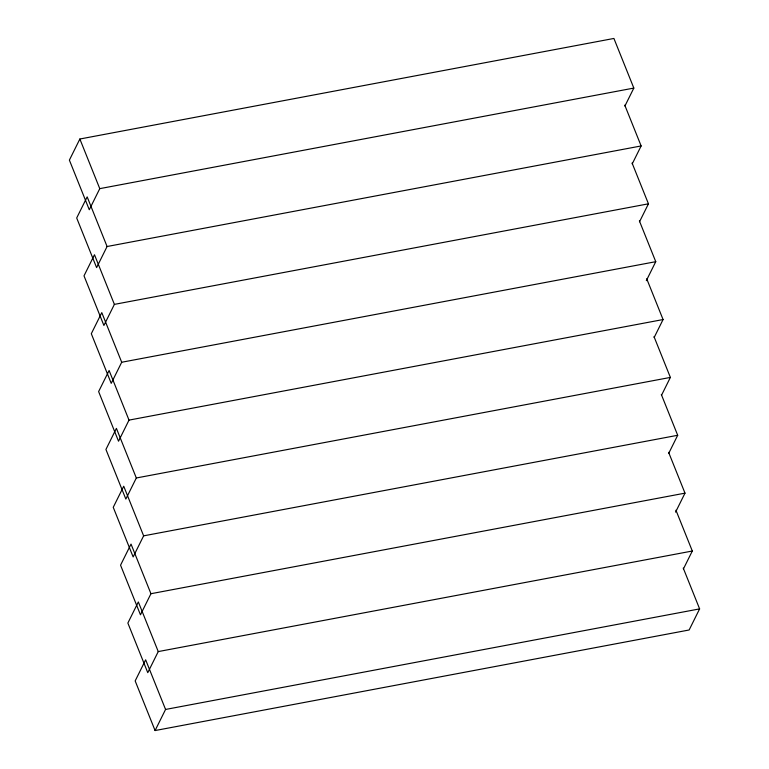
<?xml version="1.0" encoding="UTF-8"?>
<svg xmlns="http://www.w3.org/2000/svg" width="769" height="769" viewBox="0 0 769 769"><rect width="100%" height="100%" fill="white"/><g stroke="black" fill="none" stroke-linecap="round" stroke-linejoin="round"><path stroke-width="1.15" d="M79.861 139.016L69.383 160.115L89.291 209.745L99.768 188.645L79.861 139.016L613.912 38.45L633.829 88.079L624.918 106.016M107.083 246.513L96.606 267.612L76.689 217.983L87.166 196.883L107.083 246.513L641.135 145.947L624.764 105.142M114.389 304.38L103.911 325.479L84.004 275.85L94.481 254.75L114.389 304.38L648.45 203.814L632.08 163.009M121.704 362.247L111.226 383.347L91.309 333.717L101.787 312.618L121.704 362.247L655.755 261.681L639.385 220.876M129.009 420.114L118.532 441.214L98.624 391.584L109.102 370.485L129.009 420.114L663.07 319.548L646.7 278.743M136.324 477.982L125.847 499.081L105.93 449.452L116.407 428.352L136.324 477.982L670.376 377.416L654.006 336.611M143.63 535.849L133.152 556.948L113.245 507.319L123.722 486.219L143.63 535.849L677.691 435.283L661.321 394.478M150.945 593.716L140.467 614.816L120.55 565.186L131.028 544.087L150.945 593.716L684.996 493.15L668.626 452.345M158.251 651.583L147.773 672.683L127.865 623.053L138.343 601.954L158.251 651.583L692.311 551.017L675.941 510.212M155.088 730.55L165.566 709.451L145.649 659.821L135.171 680.921L155.088 730.55L689.139 629.984L699.617 608.885L683.247 568.08M632.233 163.884L641.135 145.947M639.539 221.751L648.45 203.814M646.325 280.666L655.755 261.681M654.159 337.485L663.07 319.548M661.475 395.353L670.376 377.416M668.78 453.22L677.691 435.283M675.567 512.135L684.996 493.15M683.401 568.954L692.311 551.017M99.768 188.645L633.829 88.079M165.566 709.451L699.617 608.885"/></g></svg>
